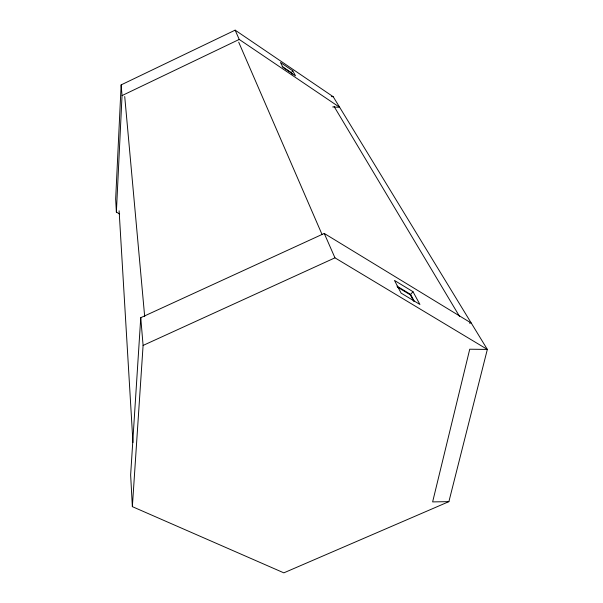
<?xml version="1.0" encoding="UTF-8"?>
<svg xmlns="http://www.w3.org/2000/svg" width="603" height="603" viewBox="0 0 603 603"><rect width="100%" height="100%" fill="white"/><g stroke="black" fill="none" stroke-linecap="round" stroke-linejoin="round"><path stroke-width="0.9" d="M469.383 323.05L471.267 323.08L324.263 233.444L140.755 317.683L130.64 474.915L132.358 506.648L283.84 572.85L448.888 501.643L487.337 349.423L333.203 96.714L235.147 30.15L121.143 84.887L115.663 199.043L116.371 212.105L119.635 213.944M116.371 212.105L122.04 95.583L121.143 84.887M132.358 506.648L143.092 345.429L140.755 317.683M292.154 74.146L291.37 72.699L292.764 70.822L280.44 62.463L283.033 67.415L295.508 75.85L292.764 70.822M414.517 301.643L410.635 294.422L412.98 291.679L394.468 280.433L401.101 293.103L419.944 304.477L412.98 291.679M122.04 95.583L239.218 39.436L339.677 107.326L332.683 106.95M143.092 345.429L334.959 257.835L487.337 349.423L469.737 349.22L432.63 501.9L448.888 501.643M331.356 96.608L333.203 96.714M396.947 286.131L410.635 294.422M397.392 287.051L410.266 294.844L413.681 301.199M282.129 66.443L291.37 72.699M334.115 106.512L459.599 316.492M235.147 30.15L239.218 39.436M324.263 233.444L334.959 257.835M238.705 42.195L322.032 234.469M124.723 96.525L144.69 316.628M119.108 210.794L132.954 442.602"/></g></svg>
